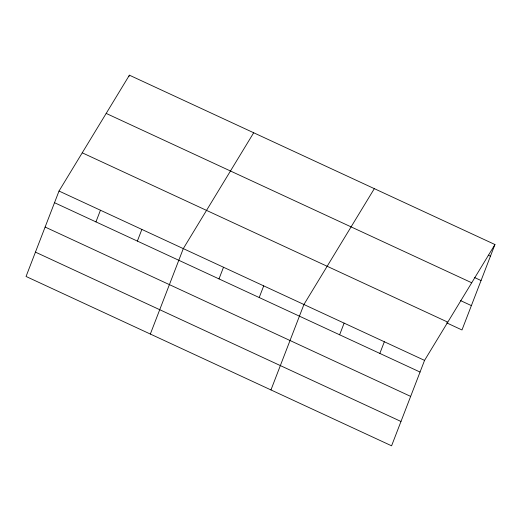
<?xml version="1.0" encoding="UTF-8"?>
<svg xmlns="http://www.w3.org/2000/svg" width="521" height="521" viewBox="0 0 521 521"><rect width="100%" height="100%" fill="white"/><g stroke="black" fill="none" stroke-linecap="round" stroke-linejoin="round"><path stroke-width="0.78" d="M59.016 191.038L26.05 276.469L391.584 445.813L424.55 360.389L494.95 244.531L129.416 75.187L59.016 191.038L424.55 360.389M128.85 76.646L129.416 75.187M95.942 221.894L100.442 210.23M137.368 241.086L141.868 229.429M150.335 334.046L183.294 248.621L253.694 132.764M219.002 278.911L223.502 267.247M259.211 297.537L263.711 285.873M270.959 389.929L303.919 304.505L374.325 188.648M339.627 334.795L344.127 323.131M379.835 353.42L384.342 341.763M494.95 244.531L461.984 329.962L446.634 322.844M488.255 255.179L490.45 256.195M474.475 277.491L481.059 280.539M106.18 113.415L471.72 282.766M460.414 300.539L471.381 305.619M82.246 152.809L447.78 322.154M54.51 202.702L420.05 372.053M45.119 227.045L410.652 396.396M35.441 252.125L400.975 421.469"/></g></svg>
